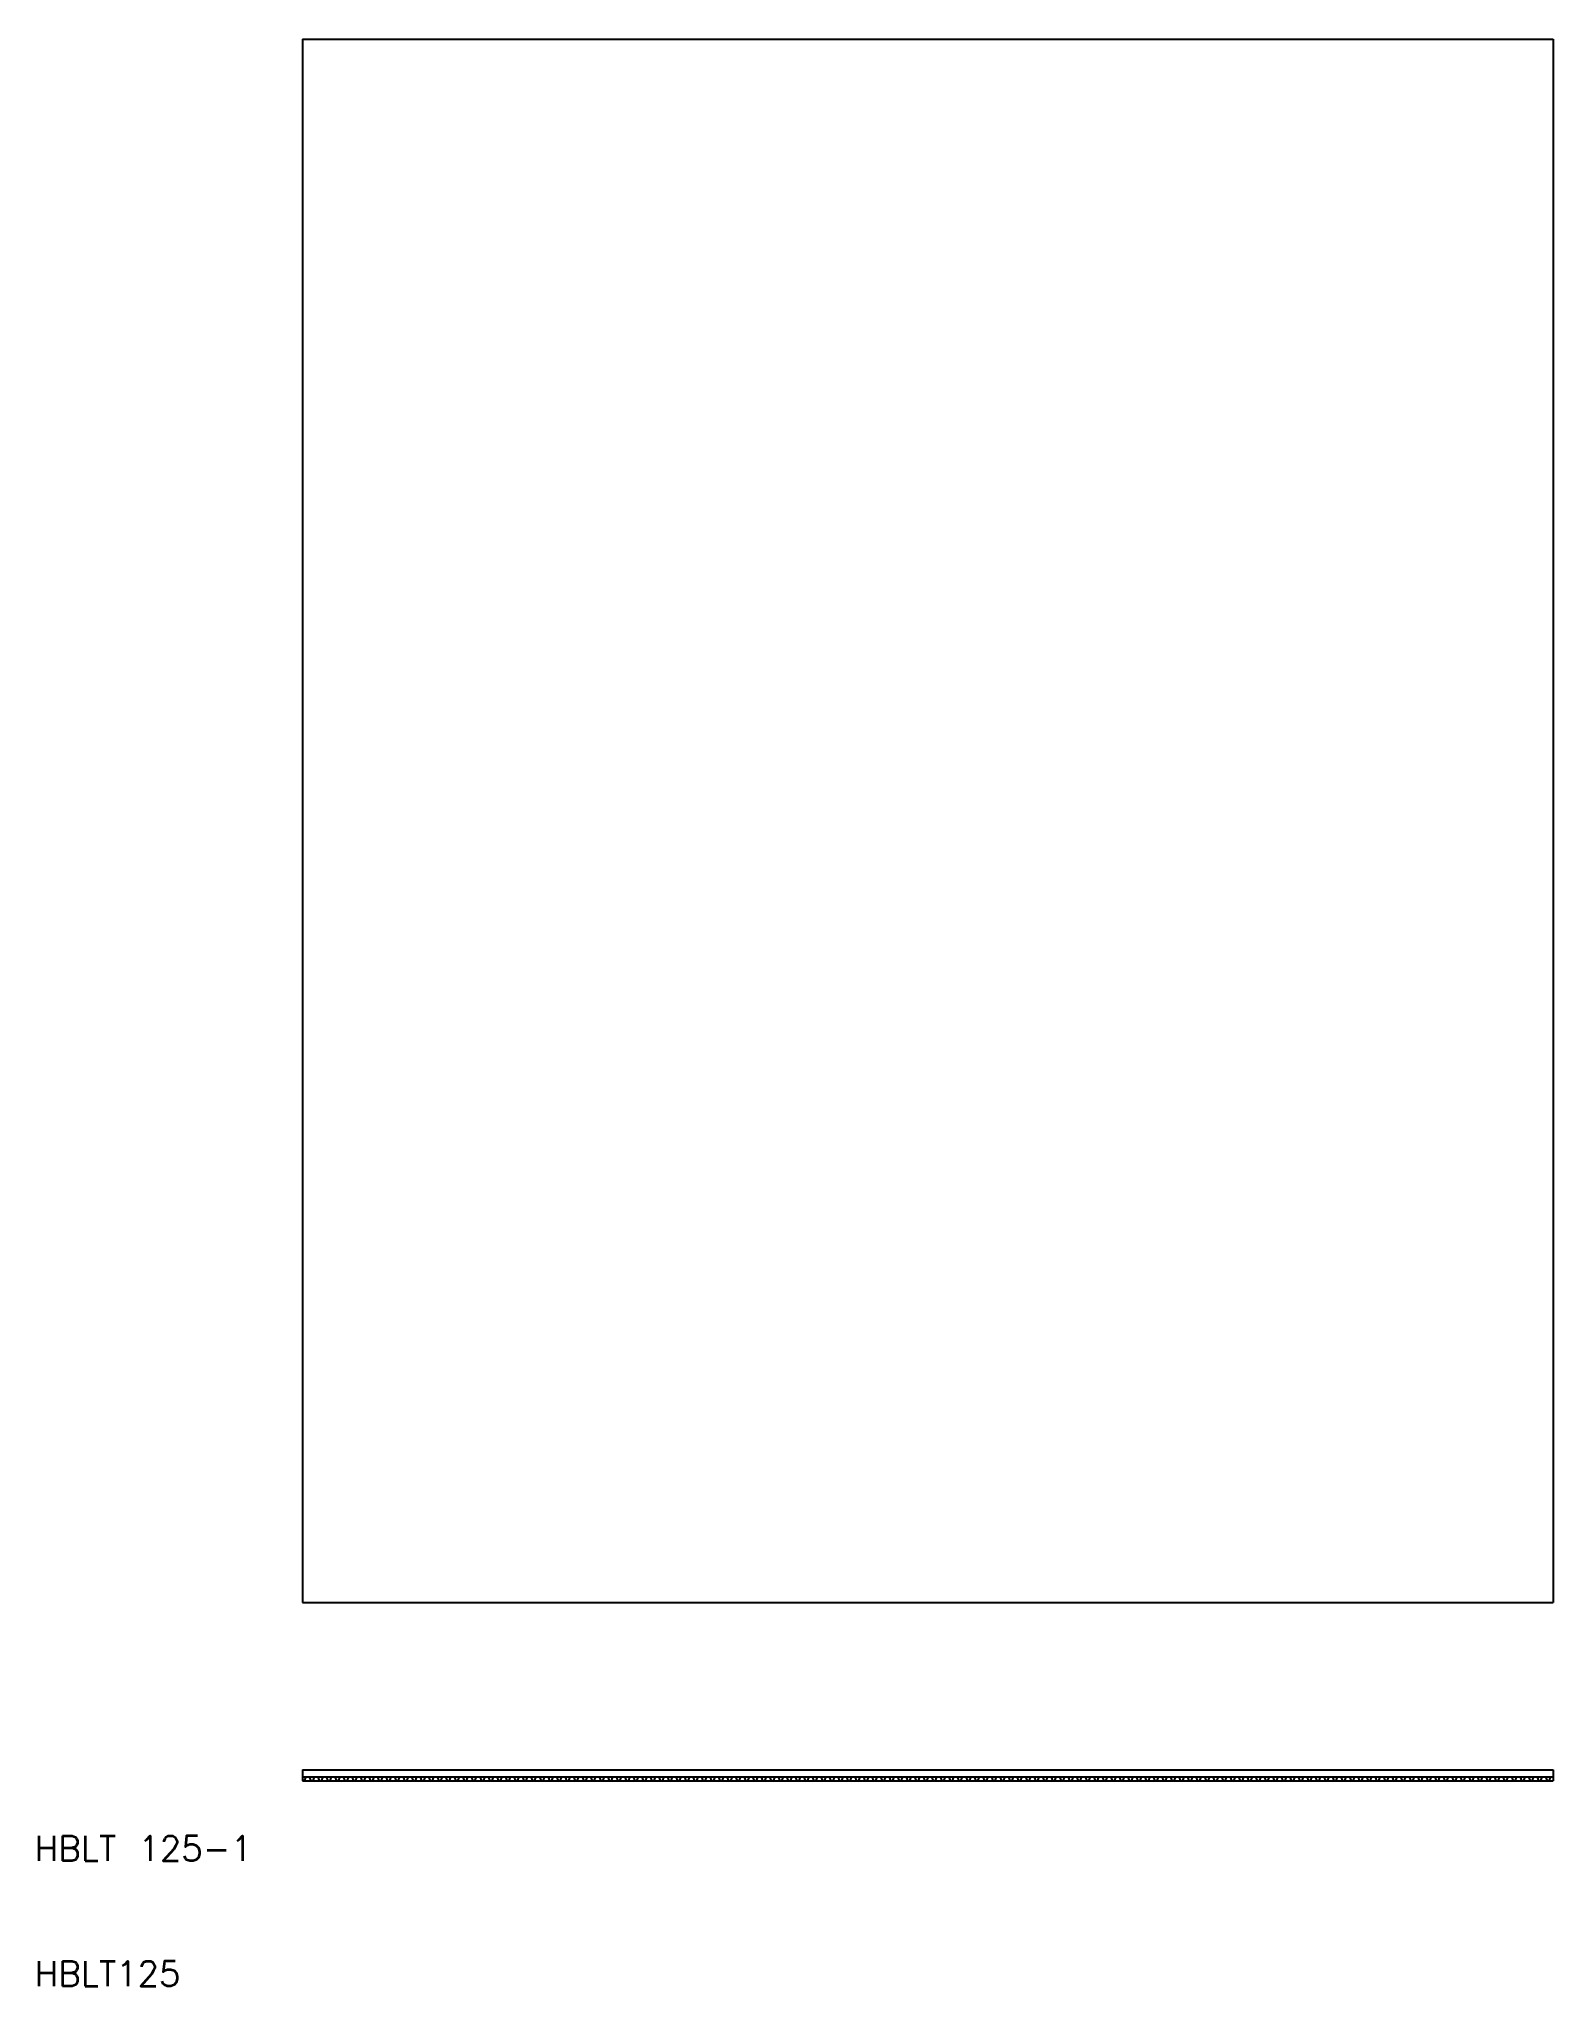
# Model space of a CAD drawing. Extents: x 10 to 131, y 10 to 166.
import ezdxf

# ---------------------------------------------------------------- set-up
doc = ezdxf.new("R2010")
doc.units = 0
doc.layers.get('0').update_dxf_attribs({"linetype": 'CONTINUOUS'})
doc.styles.get("Standard").update_dxf_attribs({"font": 'txt.shx', "bigfont": 'extfont.shx'})

msp = doc.modelspace()

# ---------------------------------------------------------------- linework, layer by layer
at = {"color": 7, "linetype": 'CONTINUOUS'}
for p, q in [((31.41, 165.67), (131.41, 165.67)), ((31.41, 165.67), (31.41, 40.67)), ((131.41, 165.67), (131.41, 40.67)), ((31.41, 40.67), (131.41, 40.67)), ((31.41, 27.3), (131.41, 27.3)), ((31.41, 27.3), (31.41, 26.4)), ((31.41, 26.74), (131.41, 26.74)), ((31.57, 26.4), (31.7, 26.74)), ((31.96, 26.74), (32.08, 26.4)), ((32.26, 26.4), (32.38, 26.74)), ((32.64, 26.74), (32.76, 26.4)), ((32.94, 26.4), (33.06, 26.74)), ((33.32, 26.74), (33.44, 26.4)), ((33.62, 26.4), (33.74, 26.74)), ((34, 26.74), (34.13, 26.4)), ((34.3, 26.4), (34.43, 26.74)), ((34.68, 26.74), (34.81, 26.4)), ((34.98, 26.4), (35.11, 26.74)), ((35.36, 26.74), (35.49, 26.4)), ((35.66, 26.4), (35.79, 26.74)), ((36.05, 26.74), (36.17, 26.4)), ((36.35, 26.4), (36.47, 26.74)), ((36.73, 26.74), (36.85, 26.4)), ((37.03, 26.4), (37.15, 26.74)), ((37.41, 26.74), (37.53, 26.4)), ((37.71, 26.4), (37.83, 26.74)), ((38.09, 26.74), (38.22, 26.4)), ((38.39, 26.4), (38.52, 26.74)), ((38.77, 26.74), (38.9, 26.4)), ((39.07, 26.4), (39.2, 26.74)), ((39.46, 26.74), (39.58, 26.4)), ((39.76, 26.4), (39.88, 26.74)), ((40.14, 26.74), (40.26, 26.4)), ((40.44, 26.4), (40.56, 26.74)), ((40.82, 26.74), (40.94, 26.4)), ((41.12, 26.4), (41.24, 26.74)), ((41.5, 26.74), (41.62, 26.4)), ((41.8, 26.4), (41.92, 26.74)), ((42.18, 26.74), (42.31, 26.4)), ((42.48, 26.4), (42.61, 26.74)), ((42.86, 26.74), (42.99, 26.4)), ((43.16, 26.4), (43.29, 26.74)), ((43.55, 26.74), (43.67, 26.4)), ((43.85, 26.4), (43.97, 26.74)), ((44.23, 26.74), (44.35, 26.4)), ((44.53, 26.4), (44.65, 26.74)), ((44.91, 26.74), (45.03, 26.4)), ((45.21, 26.4), (45.33, 26.74)), ((45.59, 26.74), (45.72, 26.4)), ((45.89, 26.4), (46.02, 26.74)), ((46.27, 26.74), (46.4, 26.4)), ((46.57, 26.4), (46.7, 26.74)), ((46.95, 26.74), (47.08, 26.4)), ((47.25, 26.4), (47.38, 26.74)), ((47.64, 26.74), (47.76, 26.4)), ((47.94, 26.4), (48.06, 26.74)), ((48.32, 26.74), (48.44, 26.4)), ((48.62, 26.4), (48.74, 26.74)), ((49, 26.74), (49.12, 26.4)), ((49.3, 26.4), (49.42, 26.74)), ((49.68, 26.74), (49.81, 26.4)), ((49.98, 26.4), (50.11, 26.74)), ((50.36, 26.74), (50.49, 26.4)), ((50.66, 26.4), (50.79, 26.74)), ((51.05, 26.74), (51.17, 26.4)), ((51.35, 26.4), (51.47, 26.74)), ((51.73, 26.74), (51.85, 26.4)), ((52.03, 26.4), (52.15, 26.74)), ((52.41, 26.74), (52.53, 26.4)), ((52.71, 26.4), (52.83, 26.74)), ((53.09, 26.74), (53.21, 26.4)), ((53.39, 26.4), (53.51, 26.74)), ((53.77, 26.74), (53.9, 26.4)), ((54.07, 26.4), (54.2, 26.74)), ((54.45, 26.74), (54.58, 26.4)), ((54.75, 26.4), (54.88, 26.74)), ((55.14, 26.74), (55.26, 26.4)), ((55.44, 26.4), (55.56, 26.74)), ((55.82, 26.74), (55.94, 26.4)), ((56.12, 26.4), (56.24, 26.74)), ((56.5, 26.74), (56.62, 26.4)), ((56.8, 26.4), (56.92, 26.74)), ((57.18, 26.74), (57.31, 26.4)), ((57.48, 26.4), (57.61, 26.74)), ((57.86, 26.74), (57.99, 26.4)), ((58.16, 26.4), (58.29, 26.74)), ((58.54, 26.74), (58.67, 26.4)), ((58.84, 26.4), (58.97, 26.74)), ((59.23, 26.74), (59.35, 26.4)), ((59.53, 26.4), (59.65, 26.74)), ((59.91, 26.74), (60.03, 26.4)), ((60.21, 26.4), (60.33, 26.74)), ((60.59, 26.74), (60.71, 26.4)), ((60.89, 26.4), (61.01, 26.74)), ((61.27, 26.74), (61.4, 26.4)), ((61.57, 26.4), (61.7, 26.74)), ((61.95, 26.74), (62.08, 26.4)), ((62.25, 26.4), (62.38, 26.74)), ((62.64, 26.74), (62.76, 26.4)), ((62.94, 26.4), (63.06, 26.74)), ((63.32, 26.74), (63.44, 26.4)), ((63.62, 26.4), (63.74, 26.74)), ((64, 26.74), (64.12, 26.4)), ((64.3, 26.4), (64.42, 26.74)), ((64.68, 26.74), (64.8, 26.4)), ((64.98, 26.4), (65.1, 26.74)), ((65.36, 26.74), (65.49, 26.4)), ((65.66, 26.4), (65.79, 26.74)), ((66.04, 26.74), (66.17, 26.4)), ((66.34, 26.4), (66.47, 26.74)), ((66.73, 26.74), (66.85, 26.4)), ((67.03, 26.4), (67.15, 26.74)), ((67.41, 26.74), (67.53, 26.4)), ((67.71, 26.4), (67.83, 26.74)), ((68.09, 26.74), (68.21, 26.4)), ((68.39, 26.4), (68.51, 26.74)), ((68.77, 26.74), (68.9, 26.4)), ((69.07, 26.4), (69.2, 26.74)), ((69.45, 26.74), (69.58, 26.4)), ((69.75, 26.4), (69.88, 26.74)), ((70.13, 26.74), (70.26, 26.4)), ((70.43, 26.4), (70.56, 26.74)), ((70.82, 26.74), (70.94, 26.4)), ((71.12, 26.4), (71.24, 26.74)), ((71.5, 26.74), (71.62, 26.4)), ((71.8, 26.4), (71.92, 26.74)), ((72.18, 26.74), (72.3, 26.4)), ((72.48, 26.4), (72.6, 26.74)), ((72.86, 26.74), (72.99, 26.4)), ((73.16, 26.4), (73.29, 26.74)), ((73.54, 26.74), (73.67, 26.4)), ((73.84, 26.4), (73.97, 26.74)), ((74.23, 26.74), (74.35, 26.4)), ((74.53, 26.4), (74.65, 26.74)), ((74.91, 26.74), (75.03, 26.4)), ((75.21, 26.4), (75.33, 26.74)), ((75.59, 26.74), (75.71, 26.4)), ((75.89, 26.4), (76.01, 26.74)), ((76.27, 26.74), (76.39, 26.4)), ((76.57, 26.4), (76.69, 26.74)), ((76.95, 26.74), (77.08, 26.4)), ((77.25, 26.4), (77.38, 26.74)), ((77.63, 26.74), (77.76, 26.4)), ((77.93, 26.4), (78.06, 26.74)), ((78.32, 26.74), (78.44, 26.4)), ((78.62, 26.4), (78.74, 26.74)), ((79, 26.74), (79.12, 26.4)), ((79.3, 26.4), (79.42, 26.74)), ((79.68, 26.74), (79.8, 26.4)), ((79.98, 26.4), (80.1, 26.74)), ((80.36, 26.74), (80.49, 26.4)), ((80.66, 26.4), (80.79, 26.74)), ((81.04, 26.74), (81.17, 26.4)), ((81.34, 26.4), (81.47, 26.74)), ((81.72, 26.74), (81.85, 26.4)), ((82.02, 26.4), (82.15, 26.74)), ((82.41, 26.74), (82.53, 26.4)), ((82.71, 26.4), (82.83, 26.74)), ((83.09, 26.74), (83.21, 26.4)), ((83.39, 26.4), (83.51, 26.74)), ((83.77, 26.74), (83.89, 26.4)), ((84.07, 26.4), (84.19, 26.74)), ((84.45, 26.74), (84.58, 26.4)), ((84.75, 26.4), (84.88, 26.74)), ((85.13, 26.74), (85.26, 26.4)), ((85.43, 26.4), (85.56, 26.74)), ((85.82, 26.74), (85.94, 26.4)), ((86.12, 26.4), (86.24, 26.74)), ((86.5, 26.74), (86.62, 26.4)), ((86.8, 26.4), (86.92, 26.74)), ((87.18, 26.74), (87.3, 26.4)), ((87.48, 26.4), (87.6, 26.74)), ((87.86, 26.74), (87.98, 26.4)), ((88.16, 26.4), (88.28, 26.74)), ((88.54, 26.74), (88.67, 26.4)), ((88.84, 26.4), (88.97, 26.74)), ((89.22, 26.74), (89.35, 26.4)), ((89.52, 26.4), (89.65, 26.74)), ((89.91, 26.74), (90.03, 26.4)), ((90.21, 26.4), (90.33, 26.74)), ((90.59, 26.74), (90.71, 26.4)), ((90.89, 26.4), (91.01, 26.74)), ((91.27, 26.74), (91.39, 26.4)), ((91.57, 26.4), (91.69, 26.74)), ((91.95, 26.74), (92.08, 26.4)), ((92.25, 26.4), (92.38, 26.74)), ((92.63, 26.74), (92.76, 26.4)), ((92.93, 26.4), (93.06, 26.74)), ((93.31, 26.74), (93.44, 26.4)), ((93.61, 26.4), (93.74, 26.74)), ((94, 26.74), (94.12, 26.4)), ((94.3, 26.4), (94.42, 26.74)), ((94.68, 26.74), (94.8, 26.4)), ((94.98, 26.4), (95.1, 26.74)), ((95.36, 26.74), (95.48, 26.4)), ((95.66, 26.4), (95.78, 26.74)), ((96.04, 26.74), (96.17, 26.4)), ((96.34, 26.4), (96.47, 26.74)), ((96.72, 26.74), (96.85, 26.4)), ((97.02, 26.4), (97.15, 26.74)), ((97.41, 26.74), (97.53, 26.4)), ((97.71, 26.4), (97.83, 26.74)), ((98.09, 26.74), (98.21, 26.4)), ((98.39, 26.4), (98.51, 26.74)), ((98.77, 26.74), (98.89, 26.4)), ((99.07, 26.4), (99.19, 26.74)), ((99.45, 26.74), (99.57, 26.4)), ((99.75, 26.4), (99.87, 26.74)), ((100.13, 26.74), (100.26, 26.4)), ((100.43, 26.4), (100.56, 26.74)), ((100.81, 26.74), (100.94, 26.4)), ((101.11, 26.4), (101.24, 26.74)), ((101.5, 26.74), (101.62, 26.4)), ((101.8, 26.4), (101.92, 26.74)), ((102.18, 26.74), (102.3, 26.4)), ((102.48, 26.4), (102.6, 26.74)), ((102.86, 26.74), (102.98, 26.4)), ((103.16, 26.4), (103.28, 26.74)), ((103.54, 26.74), (103.67, 26.4)), ((103.84, 26.4), (103.97, 26.74)), ((104.22, 26.74), (104.35, 26.4)), ((104.52, 26.4), (104.65, 26.74)), ((104.9, 26.74), (105.03, 26.4)), ((105.2, 26.4), (105.33, 26.74)), ((105.59, 26.74), (105.71, 26.4)), ((105.89, 26.4), (106.01, 26.74)), ((106.27, 26.74), (106.39, 26.4)), ((106.57, 26.4), (106.69, 26.74)), ((106.95, 26.74), (107.07, 26.4)), ((107.25, 26.4), (107.37, 26.74)), ((107.63, 26.74), (107.76, 26.4)), ((107.93, 26.4), (108.06, 26.74)), ((108.31, 26.74), (108.44, 26.4)), ((108.61, 26.4), (108.74, 26.74)), ((109, 26.74), (109.12, 26.4)), ((109.3, 26.4), (109.42, 26.74)), ((109.68, 26.74), (109.8, 26.4)), ((109.98, 26.4), (110.1, 26.74)), ((110.36, 26.74), (110.48, 26.4)), ((110.66, 26.4), (110.78, 26.74)), ((111.04, 26.74), (111.16, 26.4)), ((111.34, 26.4), (111.46, 26.74)), ((111.72, 26.74), (111.85, 26.4)), ((112.02, 26.4), (112.15, 26.74)), ((112.4, 26.74), (112.53, 26.4)), ((112.7, 26.4), (112.83, 26.74)), ((113.09, 26.74), (113.21, 26.4)), ((113.39, 26.4), (113.51, 26.74)), ((113.77, 26.74), (113.89, 26.4)), ((114.07, 26.4), (114.19, 26.74)), ((114.45, 26.74), (114.57, 26.4)), ((114.75, 26.4), (114.87, 26.74)), ((115.13, 26.74), (115.26, 26.4)), ((115.43, 26.4), (115.56, 26.74)), ((115.81, 26.74), (115.94, 26.4)), ((116.11, 26.4), (116.24, 26.74)), ((116.49, 26.74), (116.62, 26.4)), ((116.79, 26.4), (116.92, 26.74)), ((117.18, 26.74), (117.3, 26.4)), ((117.48, 26.4), (117.6, 26.74)), ((117.86, 26.74), (117.98, 26.4)), ((118.16, 26.4), (118.28, 26.74)), ((118.54, 26.74), (118.66, 26.4)), ((118.84, 26.4), (118.96, 26.74)), ((119.22, 26.74), (119.35, 26.4)), ((119.52, 26.4), (119.65, 26.74)), ((119.9, 26.74), (120.03, 26.4)), ((120.2, 26.4), (120.33, 26.74)), ((120.59, 26.74), (120.71, 26.4)), ((120.89, 26.4), (121.01, 26.74)), ((121.27, 26.74), (121.39, 26.4)), ((121.57, 26.4), (121.69, 26.74)), ((121.95, 26.74), (122.07, 26.4)), ((122.25, 26.4), (122.37, 26.74)), ((122.63, 26.74), (122.75, 26.4)), ((122.93, 26.4), (123.05, 26.74)), ((123.31, 26.74), (123.44, 26.4)), ((123.61, 26.4), (123.74, 26.74)), ((123.99, 26.74), (124.12, 26.4)), ((124.29, 26.4), (124.42, 26.74)), ((124.68, 26.74), (124.8, 26.4)), ((124.98, 26.4), (125.1, 26.74)), ((125.36, 26.74), (125.48, 26.4)), ((125.66, 26.4), (125.78, 26.74)), ((126.04, 26.74), (126.16, 26.4)), ((126.34, 26.4), (126.46, 26.74)), ((126.72, 26.74), (126.85, 26.4)), ((127.02, 26.4), (127.15, 26.74)), ((127.4, 26.74), (127.53, 26.4)), ((127.7, 26.4), (127.83, 26.74)), ((128.08, 26.74), (128.21, 26.4)), ((128.38, 26.4), (128.51, 26.74)), ((128.77, 26.74), (128.89, 26.4)), ((129.07, 26.4), (129.19, 26.74)), ((129.45, 26.74), (129.57, 26.4)), ((129.75, 26.4), (129.87, 26.74)), ((130.13, 26.74), (130.25, 26.4)), ((130.43, 26.4), (130.55, 26.74)), ((130.81, 26.74), (130.94, 26.4)), ((131.11, 26.4), (131.24, 26.74)), ((131.41, 27.3), (131.41, 26.4)), ((31.41, 26.4), (131.41, 26.4))]:
    msp.add_line(p, q, dxfattribs=at)

# ---------------------------------------------------------------- texts
for s, p in [('HBLT 125-1', (10, 20)), ('HBLT125', (10, 10))]:
    msp.add_text(s, height=2, dxfattribs=at).set_placement(p)

doc.saveas('drawing.dxf')
